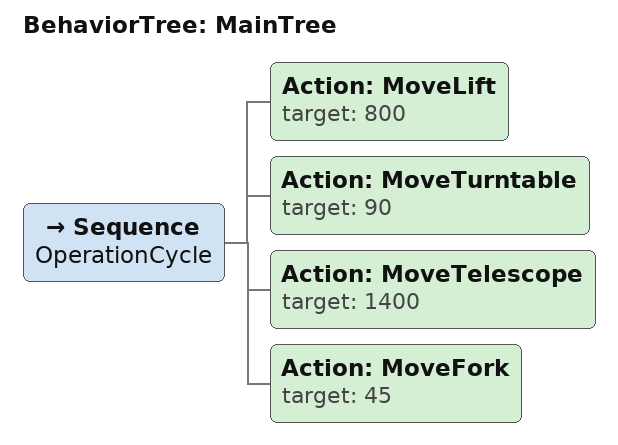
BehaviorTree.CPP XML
<?xml version="1.0"?>
<root main_tree_to_execute="MainTree">
    <BehaviorTree ID="MainTree">
        <Sequence name="OperationCycle">
            <Action ID="MoveLift" target="800"/>
            <Action ID="MoveTurntable" target="90"/>
            <Action ID="MoveTelescope" target="1400"/>
            <Action ID="MoveFork" target="45"/>
        </Sequence>
    </BehaviorTree>
</root>
